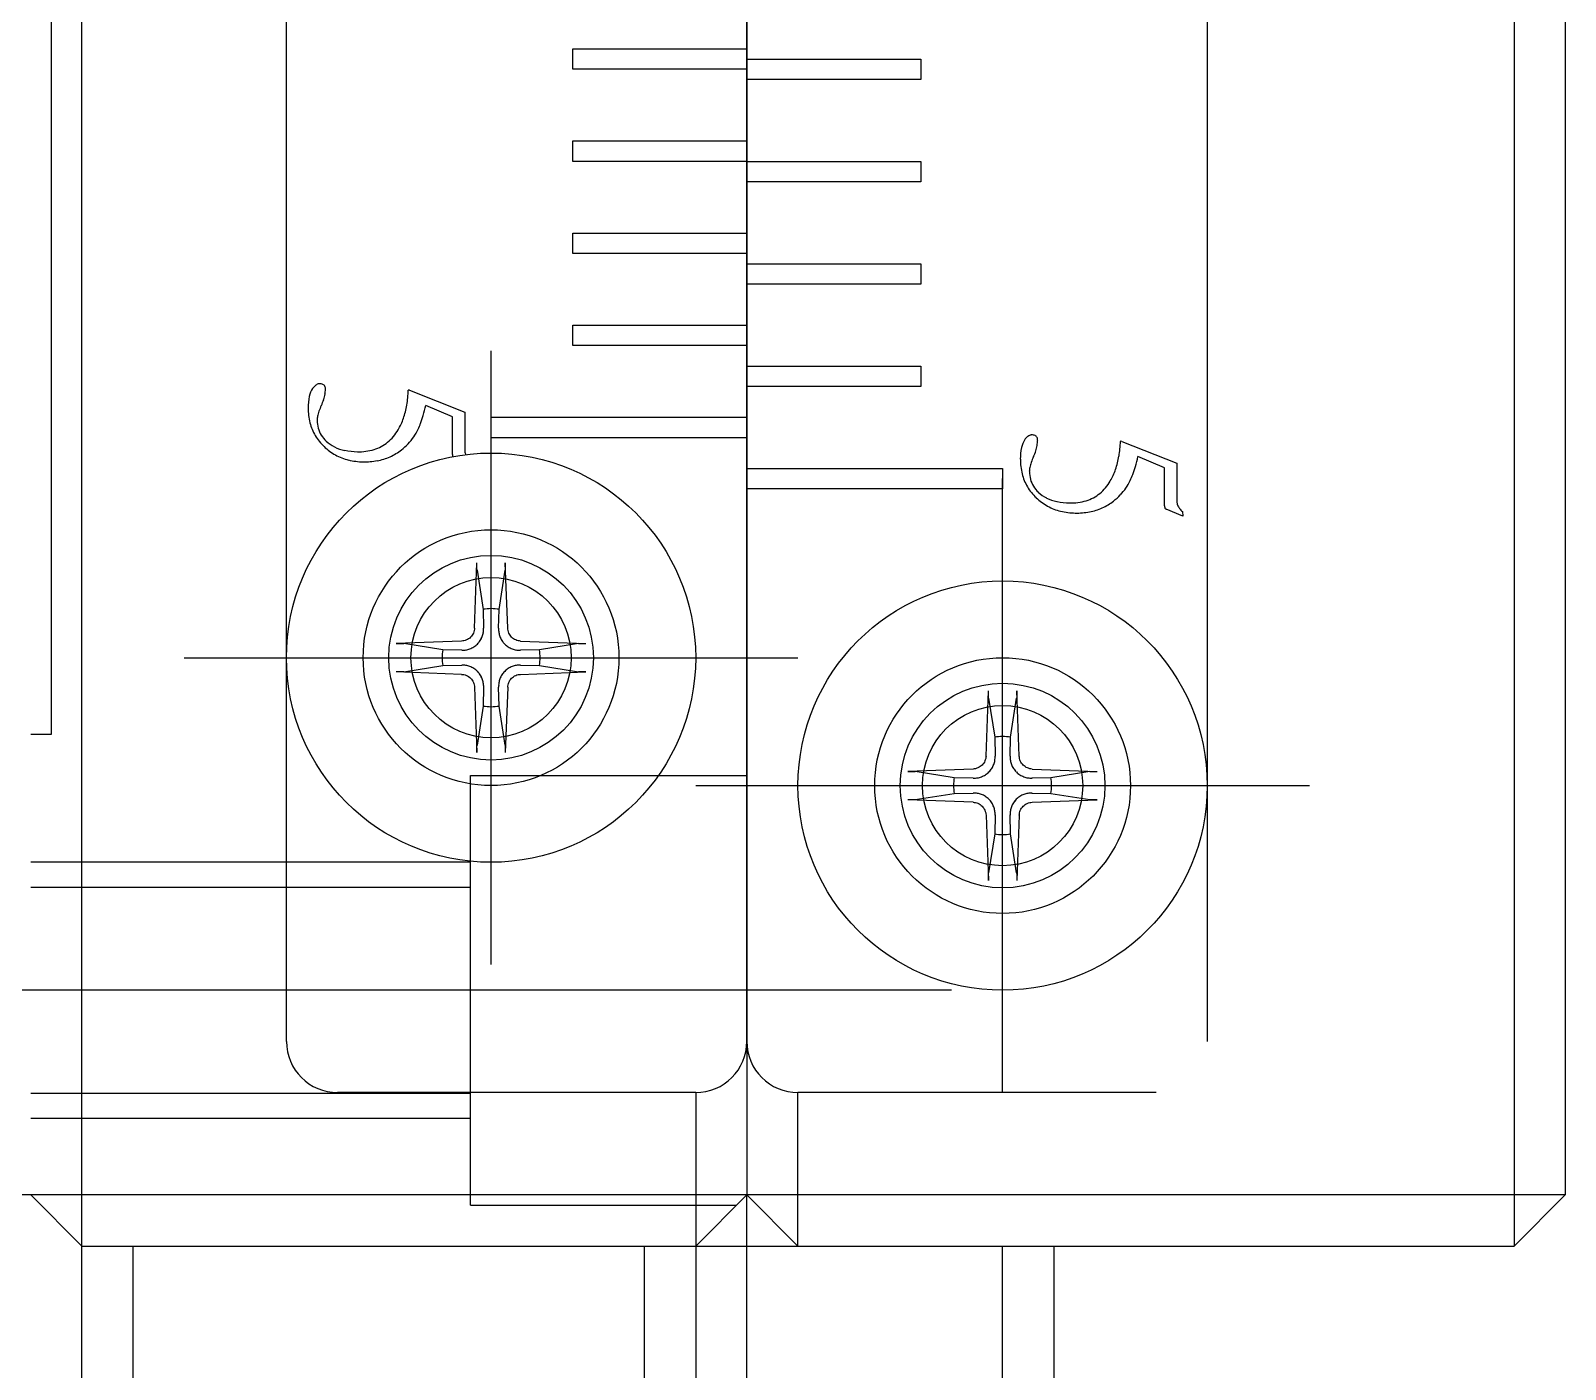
# Model space of a CAD drawing. Extents: x 1 to 231, y 0 to 192.
# Drawn here: x 36.39 to 51.39, y 95.03 to 108.11 of the extents above; entities that cross this region are included whole.
import ezdxf

# ---------------------------------------------------------------- set-up
doc = ezdxf.new("R2010")
doc.units = 0
doc.linetypes.add('CENTER', pattern=[50.8, 31.75, -6.35, 6.35, -6.35])
doc.linetypes.add('DASHED', pattern=[19.05, 12.7, -6.35])
doc.layers.get('0').update_dxf_attribs({"linetype": 'CONTINUOUS'})
doc.layers.add('CENTER', color=1, linetype='CENTER')

msp = doc.modelspace()

# ---------------------------------------------------------------- linework, layer by layer
at = {"color": 7, "linetype": 'CONTINUOUS'}
for p, q in [((36.891, 96.237), (36.891, 121.237)), ((50.891, 121.237), (50.891, 96.237)), ((43.391, 120.737), (43.391, 96.737)), ((51.391, 120.737), (51.391, 96.737)), ((38.891, 98.237), (38.891, 119.237)), ((43.391, 98.237), (43.391, 119.237)), ((47.891, 119.237), (47.891, 98.237)), ((36.591, 116.237), (36.591, 101.237)), ((41.691, 107.737), (41.691, 107.937)), ((41.691, 107.937), (43.391, 107.937)), ((43.391, 107.737), (41.691, 107.737)), ((43.391, 107.837), (45.091, 107.837)), ((45.091, 107.837), (45.091, 107.637)), ((45.091, 107.637), (43.391, 107.637)), ((41.691, 106.837), (41.691, 107.037)), ((41.691, 107.037), (43.391, 107.037)), ((43.391, 106.837), (41.691, 106.837)), ((43.391, 106.837), (45.091, 106.837)), ((45.091, 106.837), (45.091, 106.637)), ((45.091, 106.637), (43.391, 106.637)), ((41.691, 105.937), (41.691, 106.137)), ((41.691, 106.137), (43.391, 106.137)), ((43.391, 105.937), (41.691, 105.937)), ((43.391, 105.837), (45.091, 105.837)), ((45.091, 105.837), (45.091, 105.637)), ((45.091, 105.637), (43.391, 105.637)), ((41.691, 105.037), (41.691, 105.237)), ((41.691, 105.237), (43.391, 105.237)), ((43.391, 105.037), (41.691, 105.037)), ((43.391, 104.837), (45.091, 104.837)), ((45.091, 104.837), (45.091, 104.637)), ((40.094, 104.601), (40.634, 104.387)), ((45.091, 104.637), (43.391, 104.637)), ((40.514, 104.342), (40.253, 104.452)), ((40.514, 103.971), (40.514, 104.342)), ((40.634, 104.387), (40.634, 104.014)), ((40.891, 104.137), (40.891, 104.337)), ((40.891, 104.337), (43.391, 104.337)), ((43.391, 104.137), (40.891, 104.137)), ((47.055, 104.101), (47.595, 103.887)), ((47.475, 103.842), (47.214, 103.952)), ((43.391, 103.837), (45.891, 103.837)), ((45.891, 103.837), (45.891, 103.637)), ((47.475, 103.471), (47.475, 103.842)), ((47.595, 103.887), (47.595, 103.514)), ((45.891, 103.637), (43.391, 103.637)), ((47.652, 103.371), (47.489, 103.438)), ((47.648, 103.416), (47.652, 103.371)), ((40.729, 102.276), (40.753, 102.913)), ((40.753, 102.902), (40.753, 102.913)), ((40.753, 102.892), (40.753, 102.902)), ((41.029, 102.913), (41.03, 102.902)), ((41.054, 102.276), (41.029, 102.913)), ((41.03, 102.902), (41.03, 102.892)), ((40.752, 102.881), (40.753, 102.892)), ((40.752, 102.876), (40.752, 102.881)), ((40.752, 102.871), (40.752, 102.876)), ((40.753, 102.862), (40.752, 102.871)), ((40.753, 102.857), (40.753, 102.862)), ((40.753, 102.853), (40.753, 102.857)), ((40.753, 102.85), (40.753, 102.853)), ((40.754, 102.846), (40.753, 102.85)), ((40.754, 102.843), (40.754, 102.846)), ((40.754, 102.841), (40.754, 102.843)), ((40.754, 102.841), (40.814, 102.459)), ((40.969, 102.459), (41.028, 102.841)), ((41.029, 102.846), (41.028, 102.843)), ((41.028, 102.843), (41.028, 102.841)), ((41.03, 102.857), (41.029, 102.853)), ((41.029, 102.853), (41.029, 102.85)), ((41.029, 102.85), (41.029, 102.846)), ((41.03, 102.892), (41.03, 102.881)), ((41.03, 102.881), (41.03, 102.876)), ((41.03, 102.876), (41.03, 102.871)), ((41.03, 102.871), (41.03, 102.862)), ((41.03, 102.862), (41.03, 102.857)), ((40.814, 102.459), (40.818, 102.274)), ((40.964, 102.274), (40.969, 102.459)), ((40.614, 102.15), (40.602, 102.149)), ((40.626, 102.152), (40.614, 102.15)), ((40.638, 102.156), (40.626, 102.152)), ((40.65, 102.16), (40.638, 102.156)), ((40.661, 102.166), (40.65, 102.16)), ((40.672, 102.172), (40.661, 102.166)), ((40.682, 102.179), (40.672, 102.172)), ((40.69, 102.187), (40.682, 102.179)), ((40.699, 102.196), (40.69, 102.187)), ((40.706, 102.206), (40.699, 102.196)), ((40.713, 102.217), (40.706, 102.206)), ((40.718, 102.228), (40.713, 102.217)), ((40.722, 102.24), (40.718, 102.228)), ((40.726, 102.252), (40.722, 102.24)), ((40.728, 102.264), (40.726, 102.252)), ((40.729, 102.276), (40.728, 102.264)), ((41.055, 102.264), (41.054, 102.276)), ((41.057, 102.252), (41.055, 102.264)), ((41.06, 102.24), (41.057, 102.252)), ((41.064, 102.228), (41.06, 102.24)), ((41.07, 102.217), (41.064, 102.228)), ((41.077, 102.206), (41.07, 102.217)), ((41.084, 102.196), (41.077, 102.206)), ((41.092, 102.187), (41.084, 102.196)), ((41.101, 102.179), (41.092, 102.187)), ((41.111, 102.172), (41.101, 102.179)), ((41.121, 102.165), (41.111, 102.172)), ((41.133, 102.16), (41.121, 102.165)), ((41.144, 102.156), (41.133, 102.16)), ((41.156, 102.152), (41.144, 102.156)), ((41.168, 102.15), (41.156, 102.152)), ((41.18, 102.149), (41.168, 102.15)), ((40.602, 102.149), (39.965, 102.125)), ((39.965, 102.125), (39.976, 102.125)), ((39.976, 102.125), (39.986, 102.125)), ((39.986, 102.125), (39.997, 102.126)), ((39.997, 102.126), (40.002, 102.126)), ((40.002, 102.126), (40.007, 102.125)), ((40.007, 102.125), (40.016, 102.125)), ((40.016, 102.125), (40.021, 102.125)), ((40.021, 102.125), (40.025, 102.125)), ((40.025, 102.125), (40.028, 102.125)), ((40.028, 102.125), (40.032, 102.124)), ((40.032, 102.124), (40.035, 102.124)), ((40.035, 102.124), (40.037, 102.124)), ((40.419, 102.064), (40.037, 102.124)), ((40.604, 102.06), (40.419, 102.064)), ((41.363, 102.064), (41.178, 102.06)), ((41.18, 102.149), (41.817, 102.125)), ((41.745, 102.124), (41.363, 102.064)), ((41.745, 102.124), (41.748, 102.124)), ((41.748, 102.124), (41.751, 102.124)), ((41.751, 102.124), (41.754, 102.125)), ((41.754, 102.125), (41.758, 102.125)), ((41.758, 102.125), (41.762, 102.125)), ((41.762, 102.125), (41.766, 102.125)), ((41.766, 102.125), (41.776, 102.125)), ((41.776, 102.125), (41.78, 102.126)), ((41.78, 102.126), (41.786, 102.126)), ((41.786, 102.126), (41.796, 102.125)), ((41.796, 102.125), (41.807, 102.125)), ((41.807, 102.125), (41.817, 102.125)), ((40.037, 101.85), (40.419, 101.909)), ((40.419, 101.909), (40.604, 101.914)), ((41.178, 101.914), (41.363, 101.909)), ((41.363, 101.909), (41.745, 101.85)), ((39.976, 101.848), (39.965, 101.849)), ((40.602, 101.824), (39.965, 101.849)), ((39.986, 101.848), (39.976, 101.848)), ((39.997, 101.848), (39.986, 101.848)), ((40.002, 101.848), (39.997, 101.848)), ((40.007, 101.848), (40.002, 101.848)), ((40.016, 101.848), (40.007, 101.848)), ((40.021, 101.848), (40.016, 101.848)), ((40.025, 101.849), (40.021, 101.848)), ((40.028, 101.849), (40.025, 101.849)), ((40.032, 101.849), (40.028, 101.849)), ((40.035, 101.849), (40.032, 101.849)), ((40.037, 101.85), (40.035, 101.849)), ((40.602, 101.824), (40.614, 101.823)), ((40.614, 101.823), (40.626, 101.821)), ((40.626, 101.821), (40.638, 101.818)), ((40.638, 101.818), (40.65, 101.814)), ((40.65, 101.814), (40.661, 101.808)), ((40.661, 101.808), (40.672, 101.802)), ((40.672, 101.802), (40.682, 101.794)), ((40.682, 101.794), (40.69, 101.786)), ((40.69, 101.786), (40.699, 101.777)), ((40.699, 101.777), (40.706, 101.767)), ((40.706, 101.767), (40.712, 101.757)), ((40.712, 101.757), (40.718, 101.746)), ((40.718, 101.746), (40.722, 101.734)), ((40.722, 101.734), (40.726, 101.722)), ((40.726, 101.722), (40.728, 101.71)), ((40.728, 101.71), (40.729, 101.698)), ((41.054, 101.698), (41.055, 101.709)), ((41.055, 101.709), (41.057, 101.722)), ((41.057, 101.722), (41.06, 101.734)), ((41.06, 101.734), (41.064, 101.745)), ((41.064, 101.745), (41.07, 101.757)), ((41.07, 101.757), (41.076, 101.767)), ((41.076, 101.767), (41.084, 101.777)), ((41.084, 101.777), (41.092, 101.786)), ((41.092, 101.786), (41.101, 101.794)), ((41.101, 101.794), (41.111, 101.801)), ((41.111, 101.801), (41.121, 101.808)), ((41.121, 101.808), (41.132, 101.813)), ((41.132, 101.813), (41.144, 101.818)), ((41.144, 101.818), (41.156, 101.821)), ((41.156, 101.821), (41.168, 101.823)), ((41.168, 101.823), (41.18, 101.824)), ((41.18, 101.824), (41.817, 101.849)), ((41.748, 101.849), (41.745, 101.85)), ((41.751, 101.849), (41.748, 101.849)), ((41.754, 101.849), (41.751, 101.849)), ((41.758, 101.849), (41.754, 101.849)), ((41.762, 101.848), (41.758, 101.849)), ((41.766, 101.848), (41.762, 101.848)), ((41.776, 101.848), (41.766, 101.848)), ((41.78, 101.848), (41.776, 101.848)), ((41.786, 101.848), (41.78, 101.848)), ((41.796, 101.848), (41.786, 101.848)), ((41.807, 101.848), (41.796, 101.848)), ((41.817, 101.849), (41.807, 101.848)), ((40.729, 101.698), (40.753, 101.061)), ((40.818, 101.7), (40.814, 101.514)), ((40.969, 101.514), (40.964, 101.7)), ((41.054, 101.698), (41.029, 101.061)), ((45.729, 101.026), (45.753, 101.663)), ((45.752, 101.631), (45.753, 101.642)), ((45.752, 101.626), (45.752, 101.631)), ((45.752, 101.621), (45.752, 101.626)), ((45.753, 101.612), (45.752, 101.621)), ((45.753, 101.652), (45.753, 101.663)), ((45.753, 101.642), (45.753, 101.652)), ((45.753, 101.607), (45.753, 101.612)), ((45.753, 101.603), (45.753, 101.607)), ((45.753, 101.6), (45.753, 101.603)), ((45.754, 101.596), (45.753, 101.6)), ((45.754, 101.593), (45.754, 101.596)), ((45.754, 101.591), (45.754, 101.593)), ((45.754, 101.591), (45.814, 101.209)), ((45.969, 101.209), (46.028, 101.591)), ((46.029, 101.596), (46.028, 101.593)), ((46.028, 101.593), (46.028, 101.591)), ((46.029, 101.663), (46.03, 101.652)), ((46.054, 101.026), (46.029, 101.663)), ((46.03, 101.607), (46.029, 101.603)), ((46.029, 101.603), (46.029, 101.6)), ((46.029, 101.6), (46.029, 101.596)), ((46.03, 101.652), (46.03, 101.642)), ((46.03, 101.642), (46.03, 101.631)), ((46.03, 101.631), (46.03, 101.626)), ((46.03, 101.626), (46.03, 101.621)), ((46.03, 101.621), (46.03, 101.612)), ((46.03, 101.612), (46.03, 101.607)), ((40.814, 101.514), (40.754, 101.133)), ((41.028, 101.133), (40.969, 101.514)), ((36.591, 101.237), (36.391, 101.237)), ((40.752, 101.102), (40.753, 101.112)), ((40.752, 101.098), (40.752, 101.102)), ((40.753, 101.124), (40.754, 101.127)), ((40.753, 101.12), (40.753, 101.124)), ((40.753, 101.116), (40.753, 101.12)), ((40.753, 101.112), (40.753, 101.116)), ((40.754, 101.13), (40.754, 101.133)), ((40.754, 101.127), (40.754, 101.13)), ((41.028, 101.133), (41.028, 101.13)), ((41.028, 101.13), (41.029, 101.127)), ((41.029, 101.127), (41.029, 101.124)), ((41.029, 101.124), (41.029, 101.12)), ((41.029, 101.12), (41.03, 101.116)), ((41.03, 101.116), (41.03, 101.112)), ((41.03, 101.112), (41.03, 101.102)), ((41.03, 101.102), (41.03, 101.098)), ((45.814, 101.209), (45.818, 101.024)), ((45.964, 101.024), (45.969, 101.209)), ((40.752, 101.092), (40.752, 101.098)), ((40.753, 101.082), (40.752, 101.092)), ((40.753, 101.071), (40.753, 101.082)), ((40.753, 101.061), (40.753, 101.071)), ((41.03, 101.071), (41.029, 101.061)), ((41.03, 101.098), (41.03, 101.092)), ((41.03, 101.092), (41.03, 101.082)), ((41.03, 101.082), (41.03, 101.071)), ((45.706, 100.956), (45.699, 100.946)), ((45.713, 100.967), (45.706, 100.956)), ((45.718, 100.978), (45.713, 100.967)), ((45.722, 100.99), (45.718, 100.978)), ((45.726, 101.002), (45.722, 100.99)), ((45.728, 101.014), (45.726, 101.002)), ((45.729, 101.026), (45.728, 101.014)), ((46.055, 101.014), (46.054, 101.026)), ((46.057, 101.002), (46.055, 101.014)), ((46.06, 100.99), (46.057, 101.002)), ((46.064, 100.978), (46.06, 100.99)), ((46.07, 100.967), (46.064, 100.978)), ((46.077, 100.956), (46.07, 100.967)), ((46.084, 100.946), (46.077, 100.956)), ((45.602, 100.899), (44.965, 100.875)), ((44.965, 100.875), (44.976, 100.875)), ((44.976, 100.875), (44.986, 100.875)), ((44.986, 100.875), (44.997, 100.876)), ((44.997, 100.876), (45.002, 100.876)), ((45.002, 100.876), (45.007, 100.875)), ((45.007, 100.875), (45.016, 100.875)), ((45.016, 100.875), (45.021, 100.875)), ((45.021, 100.875), (45.025, 100.875)), ((45.025, 100.875), (45.028, 100.875)), ((45.028, 100.875), (45.032, 100.874)), ((45.032, 100.874), (45.035, 100.874)), ((45.035, 100.874), (45.037, 100.874)), ((45.419, 100.814), (45.037, 100.874)), ((45.604, 100.81), (45.419, 100.814)), ((45.614, 100.9), (45.602, 100.899)), ((45.626, 100.902), (45.614, 100.9)), ((45.638, 100.906), (45.626, 100.902)), ((45.65, 100.91), (45.638, 100.906)), ((45.661, 100.916), (45.65, 100.91)), ((45.672, 100.922), (45.661, 100.916)), ((45.682, 100.929), (45.672, 100.922)), ((45.69, 100.937), (45.682, 100.929)), ((45.699, 100.946), (45.69, 100.937)), ((46.092, 100.937), (46.084, 100.946)), ((46.101, 100.929), (46.092, 100.937)), ((46.111, 100.922), (46.101, 100.929)), ((46.121, 100.915), (46.111, 100.922)), ((46.133, 100.91), (46.121, 100.915)), ((46.144, 100.906), (46.133, 100.91)), ((46.156, 100.902), (46.144, 100.906)), ((46.168, 100.9), (46.156, 100.902)), ((46.18, 100.899), (46.168, 100.9)), ((46.363, 100.814), (46.178, 100.81)), ((46.18, 100.899), (46.817, 100.875)), ((46.745, 100.874), (46.363, 100.814)), ((46.745, 100.874), (46.748, 100.874)), ((46.748, 100.874), (46.751, 100.874)), ((46.751, 100.874), (46.754, 100.875)), ((46.754, 100.875), (46.758, 100.875)), ((46.758, 100.875), (46.762, 100.875)), ((46.762, 100.875), (46.766, 100.875)), ((46.766, 100.875), (46.776, 100.875)), ((46.776, 100.875), (46.78, 100.876)), ((46.78, 100.876), (46.786, 100.876)), ((46.786, 100.876), (46.796, 100.875)), ((46.796, 100.875), (46.807, 100.875)), ((46.807, 100.875), (46.817, 100.875)), ((45.037, 100.6), (45.419, 100.659)), ((45.419, 100.659), (45.604, 100.664)), ((46.178, 100.664), (46.363, 100.659)), ((46.363, 100.659), (46.745, 100.6)), ((44.976, 100.598), (44.965, 100.599)), ((45.602, 100.574), (44.965, 100.599)), ((44.986, 100.598), (44.976, 100.598)), ((44.997, 100.598), (44.986, 100.598)), ((45.002, 100.598), (44.997, 100.598)), ((45.007, 100.598), (45.002, 100.598)), ((45.016, 100.598), (45.007, 100.598)), ((45.021, 100.598), (45.016, 100.598)), ((45.025, 100.599), (45.021, 100.598)), ((45.028, 100.599), (45.025, 100.599)), ((45.032, 100.599), (45.028, 100.599)), ((45.035, 100.599), (45.032, 100.599)), ((45.037, 100.6), (45.035, 100.599)), ((45.602, 100.574), (45.614, 100.573)), ((45.614, 100.573), (45.626, 100.571)), ((45.626, 100.571), (45.638, 100.568)), ((45.638, 100.568), (45.65, 100.564)), ((45.65, 100.564), (45.661, 100.558)), ((45.661, 100.558), (45.672, 100.552)), ((45.672, 100.552), (45.682, 100.544)), ((45.682, 100.544), (45.69, 100.536)), ((45.69, 100.536), (45.699, 100.527)), ((45.699, 100.527), (45.706, 100.517)), ((45.706, 100.517), (45.712, 100.507)), ((45.712, 100.507), (45.718, 100.496)), ((46.064, 100.495), (46.07, 100.507)), ((46.07, 100.507), (46.076, 100.517)), ((46.076, 100.517), (46.084, 100.527)), ((46.084, 100.527), (46.092, 100.536)), ((46.092, 100.536), (46.101, 100.544)), ((46.101, 100.544), (46.111, 100.551)), ((46.111, 100.551), (46.121, 100.558)), ((46.121, 100.558), (46.132, 100.563)), ((46.132, 100.563), (46.144, 100.568)), ((46.144, 100.568), (46.156, 100.571)), ((46.156, 100.571), (46.168, 100.573)), ((46.168, 100.573), (46.18, 100.574)), ((46.18, 100.574), (46.817, 100.599)), ((46.748, 100.599), (46.745, 100.6)), ((46.751, 100.599), (46.748, 100.599)), ((46.754, 100.599), (46.751, 100.599)), ((46.758, 100.599), (46.754, 100.599)), ((46.762, 100.598), (46.758, 100.599)), ((46.766, 100.598), (46.762, 100.598)), ((46.776, 100.598), (46.766, 100.598)), ((46.78, 100.598), (46.776, 100.598)), ((46.786, 100.598), (46.78, 100.598)), ((46.796, 100.598), (46.786, 100.598)), ((46.807, 100.598), (46.796, 100.598)), ((46.817, 100.599), (46.807, 100.598)), ((45.718, 100.496), (45.722, 100.484)), ((45.722, 100.484), (45.726, 100.472)), ((45.726, 100.472), (45.728, 100.46)), ((45.728, 100.46), (45.729, 100.448)), ((45.729, 100.448), (45.753, 99.811)), ((45.818, 100.45), (45.814, 100.264)), ((45.969, 100.264), (45.964, 100.45)), ((46.054, 100.448), (46.029, 99.811)), ((46.054, 100.448), (46.055, 100.459)), ((46.055, 100.459), (46.057, 100.472)), ((46.057, 100.472), (46.06, 100.484)), ((46.06, 100.484), (46.064, 100.495)), ((45.814, 100.264), (45.754, 99.883)), ((46.028, 99.883), (45.969, 100.264)), ((45.752, 99.852), (45.753, 99.862)), ((45.752, 99.848), (45.752, 99.852)), ((45.752, 99.842), (45.752, 99.848)), ((45.753, 99.832), (45.752, 99.842)), ((45.753, 99.874), (45.754, 99.877)), ((45.753, 99.87), (45.753, 99.874)), ((45.753, 99.866), (45.753, 99.87)), ((45.753, 99.862), (45.753, 99.866)), ((45.753, 99.821), (45.753, 99.832)), ((45.753, 99.811), (45.753, 99.821)), ((45.754, 99.88), (45.754, 99.883)), ((45.754, 99.877), (45.754, 99.88)), ((46.028, 99.883), (46.028, 99.88)), ((46.028, 99.88), (46.029, 99.877)), ((46.029, 99.877), (46.029, 99.874)), ((46.029, 99.874), (46.029, 99.87)), ((46.029, 99.87), (46.03, 99.866)), ((46.03, 99.821), (46.029, 99.811)), ((46.03, 99.866), (46.03, 99.862)), ((46.03, 99.862), (46.03, 99.852)), ((46.03, 99.852), (46.03, 99.848)), ((46.03, 99.848), (46.03, 99.842)), ((46.03, 99.842), (46.03, 99.832)), ((46.03, 99.832), (46.03, 99.821)), ((42.891, 97.737), (39.391, 97.737)), ((42.891, 97.737), (42.891, 96.237)), ((47.391, 97.737), (43.891, 97.737)), ((43.891, 96.237), (43.891, 97.737)), ((51.391, 96.737), (21.391, 96.737)), ((36.891, 96.237), (36.391, 96.737)), ((43.391, 96.737), (42.891, 96.237)), ((43.891, 96.237), (43.391, 96.737)), ((51.391, 96.737), (50.891, 96.237)), ((36.891, 96.237), (50.891, 96.237)), ((36.891, 88.237), (36.891, 96.237)), ((37.391, 96.237), (37.391, 88.237)), ((42.391, 88.237), (42.391, 96.237)), ((42.891, 96.237), (42.891, 88.237)), ((45.891, 88.237), (45.891, 96.237)), ((46.391, 96.237), (46.391, 88.237))]:
    msp.add_line(p, q, dxfattribs=at)
at = {"color": 3, "linetype": 'DASHED'}
for p, q in [((40.691, 96.637), (40.691, 100.837)), ((40.691, 100.837), (43.391, 100.837)), ((40.691, 99.987), (36.391, 99.987)), ((36.391, 99.743), (40.691, 99.743)), ((36.391, 97.73), (40.691, 97.73)), ((36.391, 97.487), (40.691, 97.487)), ((40.691, 96.637), (43.291, 96.637))]:
    msp.add_line(p, q, dxfattribs=at)
at = {"color": 7, "linetype": 'CONTINUOUS'}
for centre in [(40.891, 101.987), (45.891, 100.737)]:
    msp.add_circle(centre, 2, dxfattribs=at)
at = {"color": 3, "linetype": 'CONTINUOUS'}
for centre, radius in [((40.891, 101.987), 1.25), ((40.891, 101.987), 1), ((40.891, 101.987), 0.783), ((45.891, 100.737), 1.25), ((45.891, 100.737), 1), ((45.891, 100.737), 0.783)]:
    msp.add_circle(centre, radius, dxfattribs=at)
at = {"color": 7, "linetype": 'CONTINUOUS'}
for centre, radius, start, end in [((39.328, 104.497), 0.218, 146.1652, 168.5243), ((39.253, 104.543), 0.13, 129.3474, 144.6593), ((39.244, 104.553), 0.117, 111.5057, 129.093), ((39.208, 104.648), 0.015, 101.5786, 115.2913), ((39.212, 104.627), 0.0361, 94.316, 101.9442), ((39.215, 104.589), 0.0745, 89.7689, 94.4732), ((39.218, 104.591), 0.0728, 66.281, 91.8872), ((39.23, 104.621), 0.0408, 27.1293, 64.954), ((38.875, 104.636), 0.4, 341.5675, 349.3119), ((39.207, 104.611), 0.066, 358.0277, 25.4071), ((39.015, 104.61), 0.257, 349.2315, 359.6241), ((39.061, 104.624), 1.021, 350.4715, 358.6731), ((40.084, 104.601), 0.00178, 103.6323, 182.6279), ((40.085, 104.593), 0.0092, 77.2044, 102.7956), ((40.078, 104.555), 0.0479, 70.8609, 79.2763), ((39.624, 104.434), 0.521, 168.2451, 180.7659), ((39.685, 104.423), 0.581, 179.6263, 193.9812), ((39.868, 104.166), 0.698, 155.8334, 160.8777), ((38.667, 104.705), 0.62, 335.85, 341.6275), ((39.302, 104.584), 0.776, 340.6148, 350.4628), ((38.116, 104.961), 2.197, 343.9631, 346.5892), ((39.583, 104.4), 0.477, 194.1459, 210.5209), ((39.399, 104.303), 0.208, 167.9993, 179.3203), ((39.487, 104.309), 0.295, 180.7211, 195.4421), ((39.581, 104.265), 0.394, 160.7805, 168.1713), ((39.438, 104.537), 0.633, 329.2808, 340.5721), ((39.704, 104.457), 0.53, 333.3872, 340.1611), ((39.109, 104.674), 1.163, 340.0124, 344.0248), ((39.596, 104.41), 0.493, 210.7739, 226.7817), ((39.461, 104.302), 0.269, 195.6366, 211.3182), ((39.49, 104.321), 0.303, 211.5113, 225.9675), ((39.506, 104.346), 0.332, 226.8732, 243.9198), ((39.587, 104.444), 0.458, 309.8178, 329.7095), ((39.675, 104.461), 0.558, 316.6126, 325.5054), ((39.692, 104.449), 0.538, 325.5472, 334.6615), ((46.29, 103.997), 0.218, 146.1652, 168.5243), ((46.214, 104.043), 0.13, 129.3474, 144.6593), ((46.205, 104.053), 0.117, 111.5057, 129.093), ((46.169, 104.148), 0.015, 101.5786, 115.2913), ((46.173, 104.127), 0.0361, 94.316, 101.9442), ((46.177, 104.089), 0.0745, 89.7689, 94.4732), ((46.179, 104.091), 0.0728, 66.281, 91.8872), ((46.191, 104.121), 0.0408, 27.1293, 64.954), ((46.168, 104.111), 0.066, 358.0277, 25.4071), ((45.976, 104.11), 0.257, 349.2315, 359.6241), ((46.022, 104.124), 1.021, 350.4715, 358.6731), ((47.045, 104.101), 0.00178, 103.6323, 182.6279), ((47.046, 104.093), 0.0092, 77.2044, 102.7956), ((47.039, 104.055), 0.0479, 70.8609, 79.2763), ((39.639, 104.455), 0.556, 226.7918, 241.0148), ((39.549, 104.436), 0.433, 244.0754, 258.3685), ((39.632, 104.445), 0.544, 241.19, 255.6305), ((39.593, 104.651), 0.651, 258.3503, 269.2247), ((39.598, 104.513), 0.514, 268.4839, 286.8828), ((39.63, 104.398), 0.395, 287.3246, 309.2769), ((39.671, 104.471), 0.57, 280.8892, 294.1023), ((39.681, 104.446), 0.543, 294.2446, 307.8899), ((39.63, 104.504), 0.62, 308.2978, 316.5808), ((40.587, 103.97), 0.0733, 179.1351, 191.9708), ((40.543, 103.96), 0.0281, 191.4538, 198.1573), ((40.737, 104.013), 0.103, 179.9573, 199.456), ((40.756, 104.021), 0.123, 199.8018, 203.729), ((46.585, 103.934), 0.521, 168.2451, 180.7659), ((46.83, 103.666), 0.698, 155.8334, 160.8777), ((45.628, 104.205), 0.62, 335.85, 341.6275), ((45.836, 104.136), 0.4, 341.5675, 349.3119), ((46.263, 104.084), 0.776, 340.6148, 350.4628), ((45.077, 104.461), 2.197, 343.9631, 346.5892), ((39.654, 104.539), 0.639, 255.7632, 268.7145), ((39.649, 104.594), 0.694, 269.2215, 280.7983), ((46.646, 103.923), 0.581, 179.6263, 193.9812), ((46.36, 103.803), 0.208, 167.9993, 179.3203), ((46.448, 103.809), 0.295, 180.7211, 195.4421), ((46.542, 103.765), 0.394, 160.7805, 168.1713), ((46.399, 104.037), 0.633, 329.2808, 340.5721), ((46.071, 104.174), 1.163, 340.0124, 344.0248), ((46.544, 103.9), 0.477, 194.1459, 210.5209), ((46.557, 103.91), 0.493, 210.7739, 226.7817), ((46.422, 103.802), 0.269, 195.6366, 211.3182), ((46.451, 103.821), 0.303, 211.5113, 225.9675), ((46.548, 103.944), 0.458, 309.8178, 329.7095), ((46.653, 103.949), 0.538, 325.5472, 334.6615), ((46.665, 103.957), 0.53, 333.3872, 340.1611), ((46.6, 103.955), 0.556, 226.7918, 241.0148), ((46.467, 103.846), 0.332, 226.8732, 243.9198), ((46.51, 103.936), 0.433, 244.0754, 258.3685), ((46.555, 104.151), 0.651, 258.3503, 269.2247), ((46.559, 104.013), 0.514, 268.4839, 286.8828), ((46.591, 103.898), 0.395, 287.3246, 309.2769), ((46.642, 103.946), 0.543, 294.2446, 307.8899), ((46.591, 104.004), 0.62, 308.2978, 316.5808), ((46.637, 103.961), 0.558, 316.6126, 325.5054), ((47.698, 103.513), 0.103, 179.9573, 199.456), ((46.593, 103.945), 0.544, 241.19, 255.6305), ((46.615, 104.039), 0.639, 255.7632, 268.7145), ((46.61, 104.094), 0.694, 269.2215, 280.7983), ((46.633, 103.971), 0.57, 280.8892, 294.1023), ((47.548, 103.47), 0.0733, 179.1351, 191.9708), ((47.504, 103.46), 0.0281, 191.4538, 215.805), ((47.493, 103.453), 0.0151, 217.0574, 254.0647), ((47.717, 103.521), 0.123, 199.8018, 217.0841), ((47.768, 103.559), 0.187, 217.1607, 230.255), ((40.891, 101.987), 0.479, 80.6957, 99.3043), ((40.609, 102.268), 0.209, 321.2249, 327.3542), ((40.616, 102.263), 0.201, 327.3884, 333.7306), ((40.604, 102.269), 0.214, 333.7006, 339.428), ((40.612, 102.266), 0.206, 339.386, 345.0043), ((40.603, 102.268), 0.216, 345.0596, 350.4557), ((40.596, 102.27), 0.222, 350.4292, 355.7575), ((40.606, 102.269), 0.212, 355.7311, 1.3135), ((41.177, 102.269), 0.213, 178.6874, 184.268), ((41.186, 102.27), 0.222, 184.2424, 189.5709), ((41.18, 102.269), 0.216, 189.5456, 194.9391), ((41.17, 102.266), 0.206, 194.9953, 200.6145), ((41.178, 102.269), 0.214, 200.572, 206.2994), ((41.166, 102.263), 0.201, 206.2694, 212.6116), ((41.173, 102.268), 0.209, 212.6454, 218.7756), ((40.891, 101.987), 0.479, 170.6957, 189.3043), ((40.609, 102.272), 0.213, 268.6874, 274.268), ((40.608, 102.282), 0.222, 274.2424, 279.5709), ((40.609, 102.275), 0.216, 279.5456, 284.9391), ((40.612, 102.266), 0.206, 284.9953, 290.6145), ((40.609, 102.274), 0.214, 290.572, 296.2994), ((40.615, 102.262), 0.201, 296.2694, 302.6116), ((40.61, 102.269), 0.209, 302.6454, 308.7756), ((40.615, 102.263), 0.202, 308.7204, 314.9342), ((40.615, 102.263), 0.202, 315.0678, 321.2775), ((41.168, 102.263), 0.202, 218.7204, 224.9342), ((41.168, 102.263), 0.202, 225.0678, 231.2775), ((41.172, 102.269), 0.209, 231.2249, 237.3542), ((41.167, 102.262), 0.201, 237.3884, 243.7306), ((41.173, 102.274), 0.214, 243.7006, 249.428), ((41.171, 102.266), 0.206, 249.386, 255.0043), ((41.173, 102.275), 0.216, 255.0596, 260.4557), ((41.174, 102.282), 0.222, 260.4292, 265.7575), ((41.174, 102.272), 0.212, 265.7311, 271.3135), ((40.891, 101.987), 0.479, 350.6957, 9.3043), ((40.609, 101.701), 0.212, 85.7311, 91.3135), ((40.608, 101.692), 0.222, 80.4292, 85.7575), ((40.609, 101.698), 0.216, 75.0596, 80.4557), ((40.612, 101.708), 0.206, 69.386, 75.0043), ((40.609, 101.7), 0.214, 63.7006, 69.428), ((40.615, 101.712), 0.201, 57.3884, 63.7306), ((40.61, 101.705), 0.209, 51.2249, 57.3542), ((40.615, 101.71), 0.202, 45.0678, 51.2775), ((40.615, 101.711), 0.202, 38.7204, 44.9342), ((41.168, 101.71), 0.202, 135.0678, 141.2775), ((41.167, 101.71), 0.202, 128.7204, 134.9342), ((41.172, 101.705), 0.209, 122.6454, 128.7756), ((41.167, 101.712), 0.201, 116.2694, 122.6116), ((41.173, 101.7), 0.214, 110.572, 116.2994), ((41.171, 101.708), 0.206, 104.9953, 110.6145), ((41.173, 101.698), 0.216, 99.5456, 104.9391), ((41.174, 101.692), 0.222, 94.2424, 99.5709), ((41.174, 101.701), 0.213, 88.6874, 94.268), ((40.609, 101.706), 0.209, 32.6454, 38.7756), ((40.616, 101.711), 0.201, 26.2694, 32.6116), ((40.604, 101.704), 0.214, 20.572, 26.2994), ((40.612, 101.707), 0.206, 14.9953, 20.6145), ((40.602, 101.705), 0.216, 9.5456, 14.9391), ((40.596, 101.704), 0.222, 4.2424, 9.5709), ((40.606, 101.704), 0.213, 358.6874, 4.268), ((41.177, 101.704), 0.212, 175.7311, 181.3135), ((41.186, 101.704), 0.222, 170.4292, 175.7575), ((41.18, 101.705), 0.216, 165.0596, 170.4557), ((41.17, 101.707), 0.206, 159.386, 165.0043), ((41.178, 101.704), 0.214, 153.7006, 159.428), ((41.166, 101.711), 0.201, 147.3884, 153.7306), ((41.173, 101.706), 0.209, 141.2249, 147.3542), ((40.891, 101.987), 0.479, 260.6957, 279.3043), ((45.891, 100.737), 0.479, 80.6957, 99.3043), ((45.612, 101.016), 0.206, 339.386, 345.0043), ((45.603, 101.018), 0.216, 345.0596, 350.4557), ((45.596, 101.02), 0.222, 350.4292, 355.7575), ((45.606, 101.019), 0.212, 355.7311, 1.3135), ((46.177, 101.019), 0.213, 178.6874, 184.268), ((46.186, 101.02), 0.222, 184.2424, 189.5709), ((46.18, 101.019), 0.216, 189.5456, 194.9391), ((46.17, 101.016), 0.206, 194.9953, 200.6145), ((45.891, 100.737), 0.479, 170.6957, 189.3043), ((45.609, 101.022), 0.213, 268.6874, 274.268), ((45.608, 101.032), 0.222, 274.2424, 279.5709), ((45.609, 101.025), 0.216, 279.5456, 284.9391), ((45.612, 101.016), 0.206, 284.9953, 290.6145), ((45.609, 101.024), 0.214, 290.572, 296.2994), ((45.615, 101.012), 0.201, 296.2694, 302.6116), ((45.61, 101.019), 0.209, 302.6454, 308.7756), ((45.615, 101.013), 0.202, 308.7204, 314.9342), ((45.615, 101.013), 0.202, 315.0678, 321.2775), ((45.609, 101.018), 0.209, 321.2249, 327.3542), ((45.616, 101.013), 0.201, 327.3884, 333.7306), ((45.604, 101.019), 0.214, 333.7006, 339.428), ((46.178, 101.019), 0.214, 200.572, 206.2994), ((46.166, 101.013), 0.201, 206.2694, 212.6116), ((46.173, 101.018), 0.209, 212.6454, 218.7756), ((46.168, 101.013), 0.202, 218.7204, 224.9342), ((46.168, 101.013), 0.202, 225.0678, 231.2775), ((46.172, 101.019), 0.209, 231.2249, 237.3542), ((46.167, 101.012), 0.201, 237.3884, 243.7306), ((46.173, 101.024), 0.214, 243.7006, 249.428), ((46.171, 101.016), 0.206, 249.386, 255.0043), ((46.173, 101.025), 0.216, 255.0596, 260.4557), ((46.174, 101.032), 0.222, 260.4292, 265.7575), ((46.174, 101.022), 0.212, 265.7311, 271.3135), ((45.891, 100.737), 0.479, 350.6957, 9.3043), ((45.609, 100.451), 0.212, 85.7311, 91.3135), ((45.608, 100.442), 0.222, 80.4292, 85.7575), ((45.609, 100.448), 0.216, 75.0596, 80.4557), ((45.612, 100.458), 0.206, 69.386, 75.0043), ((45.609, 100.45), 0.214, 63.7006, 69.428), ((46.173, 100.45), 0.214, 110.572, 116.2994), ((46.171, 100.458), 0.206, 104.9953, 110.6145), ((46.173, 100.448), 0.216, 99.5456, 104.9391), ((46.174, 100.442), 0.222, 94.2424, 99.5709), ((46.174, 100.451), 0.213, 88.6874, 94.268), ((45.615, 100.462), 0.201, 57.3884, 63.7306), ((45.61, 100.455), 0.209, 51.2249, 57.3542), ((45.615, 100.46), 0.202, 45.0678, 51.2775), ((45.615, 100.461), 0.202, 38.7204, 44.9342), ((45.609, 100.456), 0.209, 32.6454, 38.7756), ((45.616, 100.461), 0.201, 26.2694, 32.6116), ((45.604, 100.454), 0.214, 20.572, 26.2994), ((45.612, 100.457), 0.206, 14.9953, 20.6145), ((45.602, 100.455), 0.216, 9.5456, 14.9391), ((46.18, 100.455), 0.216, 165.0596, 170.4557), ((46.17, 100.457), 0.206, 159.386, 165.0043), ((46.178, 100.454), 0.214, 153.7006, 159.428), ((46.166, 100.461), 0.201, 147.3884, 153.7306), ((46.173, 100.456), 0.209, 141.2249, 147.3542), ((46.168, 100.46), 0.202, 135.0678, 141.2775), ((46.167, 100.46), 0.202, 128.7204, 134.9342), ((46.172, 100.455), 0.209, 122.6454, 128.7756), ((46.167, 100.462), 0.201, 116.2694, 122.6116), ((45.596, 100.454), 0.222, 4.2424, 9.5709), ((45.606, 100.454), 0.213, 358.6874, 4.268), ((46.177, 100.454), 0.212, 175.7311, 181.3135), ((46.186, 100.454), 0.222, 170.4292, 175.7575), ((45.891, 100.737), 0.479, 260.6957, 279.3043), ((39.391, 98.237), 0.5, 180, 270), ((42.891, 98.237), 0.5, 270, 0), ((43.891, 98.237), 0.5, 180, 270)]:
    msp.add_arc(centre, radius, start, end, dxfattribs=at)
at = {"layer": 'CENTER', "color": 1, "linetype": 'CENTER'}
for p, q in [((40.891, 98.987), (40.891, 104.987)), ((45.891, 97.737), (45.891, 103.737)), ((37.891, 101.987), (43.891, 101.987)), ((42.891, 100.737), (48.891, 100.737)), ((45.391, 98.737), (34.691, 98.737)), ((43.391, 73.737), (43.391, 96.737))]:
    msp.add_line(p, q, dxfattribs=at)

doc.saveas('drawing.dxf')
